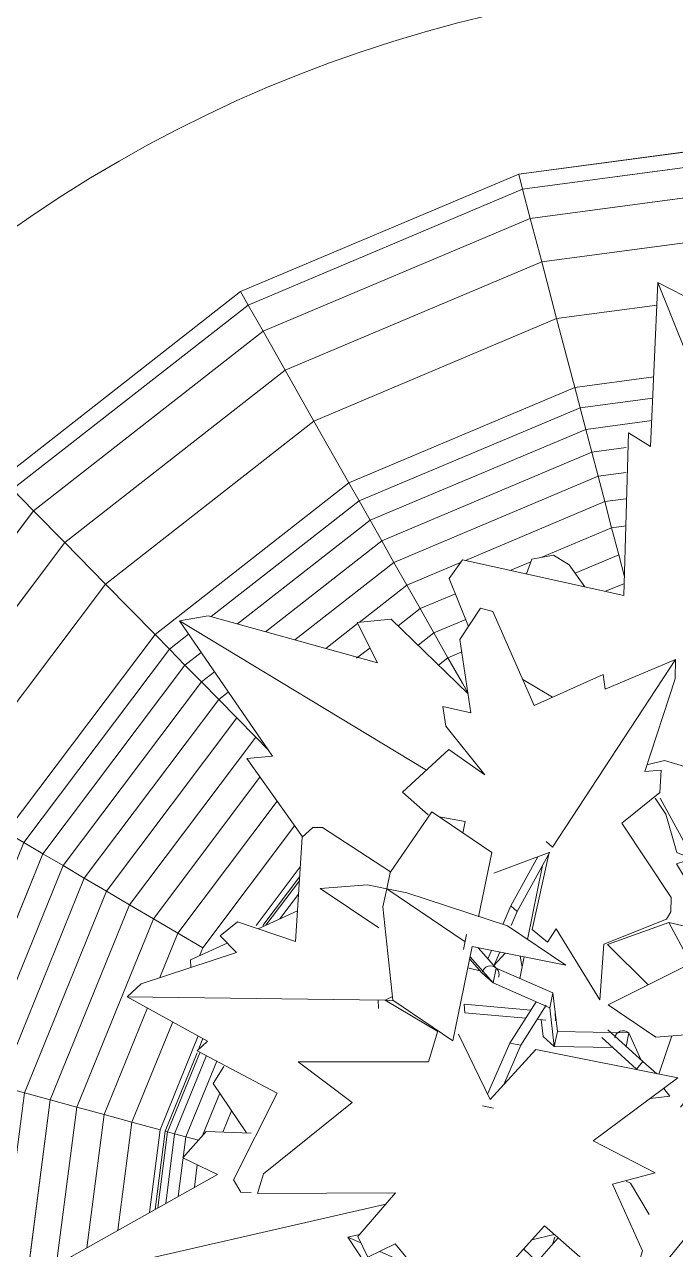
# Model space of a CAD drawing. Header units: metres. Extents: x -217 to -108, y -304 to -188.
# Drawn here: x -163.0546 to -162.9412, y -236.8714 to -236.6581 of the extents above; entities that cross this region are included whole.
import ezdxf

# ---------------------------------------------------------------- set-up
doc = ezdxf.new("R2010")
doc.units = ezdxf.units.M
for name, color, linetype, lineweight in [('A-WALL', 113, 'Continuous', 9), ('G-IMPT', 8, 'Continuous', 9), ('I-FURN', 30, 'Continuous', 9), ('L-PLNT', 71, 'Continuous', 9)]:
    doc.layers.add(name, color=color, linetype=linetype, lineweight=lineweight)

# ---------------------------------------------------------------- blocks, each defined once
blk = doc.blocks.new('Plant_8135 - FF_Model_ID4695_1_aconitum_dwg_Group_18-447932-Nivel 3')
at = {"layer": 'G-IMPT'}
for p, q in [((17.416, 28.7), (20.141, 29.066)), ((17.451, 28.565), (20.141, 28.925)), ((14.876, 27.629), (17.416, 28.7)), ((17.416, 28.7), (14.876, 27.629)), ((17.416, 28.7), (17.451, 28.565)), ((17.522, 28.296), (20.141, 28.648)), ((14.945, 27.507), (17.451, 28.565)), ((17.451, 28.565), (17.522, 28.296)), ((15.081, 27.267), (17.522, 28.296)), ((15.081, 27.267), (17.522, 28.296)), ((17.522, 28.296), (17.626, 27.9)), ((17.626, 27.9), (20.141, 28.237)), ((15.283, 26.911), (17.626, 27.9)), ((17.626, 27.9), (17.762, 27.383)), ((12.696, 25.924), (14.876, 27.629)), ((14.876, 27.629), (14.945, 27.507)), ((12.793, 25.825), (14.945, 27.507)), ((14.945, 27.507), (15.081, 27.267)), ((17.762, 27.383), (18.679, 27.506)), ((18.679, 27.506), (17.762, 27.383)), ((15.546, 26.447), (17.762, 27.383)), ((17.762, 27.383), (17.928, 26.753)), ((17.762, 27.383), (17.928, 26.753)), ((12.986, 25.629), (15.081, 27.267)), ((15.081, 27.267), (15.283, 26.911)), ((13.271, 25.338), (15.283, 26.911)), ((15.283, 26.911), (15.546, 26.447)), ((17.928, 26.753), (18.649, 26.85)), ((17.928, 26.753), (18.649, 26.85)), ((15.866, 25.883), (17.928, 26.753)), ((17.928, 26.753), (17.976, 26.569)), ((17.976, 26.569), (18.64, 26.658)), ((15.959, 25.718), (17.976, 26.569)), ((17.976, 26.569), (18.028, 26.372)), ((13.642, 24.96), (15.546, 26.447)), ((15.546, 26.447), (13.642, 24.96)), ((15.546, 26.447), (15.866, 25.883)), ((15.866, 25.883), (15.546, 26.447)), ((18.028, 26.372), (18.631, 26.453)), ((16.059, 25.542), (18.028, 26.372)), ((18.028, 26.372), (18.083, 26.163)), ((18.083, 26.163), (18.398, 26.205)), ((16.165, 25.354), (18.083, 26.163)), ((18.083, 26.163), (18.141, 25.943)), ((18.141, 25.943), (18.398, 25.977)), ((18.398, 25.977), (18.141, 25.943)), ((14.095, 24.499), (15.866, 25.883)), ((15.866, 25.883), (15.959, 25.718)), ((16.277, 25.157), (18.141, 25.943)), ((16.277, 25.157), (18.141, 25.943)), ((18.141, 25.943), (18.201, 25.713)), ((12.793, 25.825), (12.986, 25.629)), ((18.201, 25.713), (18.398, 25.739)), ((18.201, 25.713), (18.398, 25.739)), ((11.378, 23.494), (12.986, 25.629)), ((12.986, 25.629), (13.271, 25.338)), ((14.607, 24.662), (15.959, 25.718)), ((15.959, 25.718), (14.607, 24.662)), ((15.959, 25.718), (16.059, 25.542)), ((16.93, 25.176), (18.201, 25.713)), ((18.201, 25.713), (18.264, 25.473)), ((18.264, 25.473), (18.201, 25.713)), ((14.848, 24.595), (16.059, 25.542)), ((14.848, 24.595), (16.059, 25.542)), ((16.059, 25.542), (16.165, 25.354)), ((17.626, 25.204), (18.264, 25.473)), ((17.626, 25.204), (18.264, 25.473)), ((18.264, 25.473), (18.396, 25.491)), ((18.264, 25.473), (18.329, 25.226)), ((11.727, 23.289), (13.271, 25.338)), ((13.271, 25.338), (13.642, 24.96)), ((15.104, 24.524), (16.165, 25.354)), ((15.104, 24.524), (16.165, 25.354)), ((16.165, 25.354), (16.277, 25.157)), ((17.344, 25.085), (17.527, 25.162)), ((17.344, 25.085), (17.527, 25.162)), ((17.932, 25.058), (18.329, 25.226)), ((18.329, 25.226), (17.932, 25.058)), ((18.329, 25.226), (18.382, 25.024)), ((18.382, 25.024), (18.329, 25.226)), ((15.373, 24.45), (16.277, 25.157)), ((15.373, 24.45), (16.277, 25.157)), ((16.277, 25.157), (16.394, 24.95)), ((16.394, 24.95), (16.277, 25.157)), ((16.394, 24.95), (16.885, 25.157)), ((12.182, 23.021), (13.642, 24.96)), ((12.182, 23.021), (13.642, 24.96)), ((13.642, 24.96), (14.095, 24.499)), ((13.642, 24.96), (14.095, 24.499)), ((15.96, 24.61), (16.394, 24.95)), ((15.96, 24.61), (16.394, 24.95)), ((16.394, 24.95), (16.516, 24.735)), ((18.21, 24.894), (18.381, 24.966)), ((18.21, 24.894), (18.381, 24.966)), ((16.516, 24.735), (16.838, 24.871)), ((16.315, 24.578), (16.516, 24.735)), ((16.516, 24.735), (16.642, 24.514)), ((16.642, 24.514), (16.932, 24.636)), ((16.932, 24.636), (16.642, 24.514)), ((12.736, 22.695), (14.095, 24.499)), ((14.095, 24.499), (14.227, 24.364)), ((14.227, 24.364), (14.402, 24.501)), ((15.655, 24.372), (15.945, 24.598)), ((15.655, 24.372), (15.945, 24.598)), ((16.497, 24.401), (16.642, 24.514)), ((16.642, 24.514), (16.77, 24.286)), ((16.642, 24.514), (16.77, 24.286)), ((12.898, 22.6), (14.227, 24.364)), ((14.227, 24.364), (14.368, 24.22)), ((14.368, 24.22), (14.516, 24.335)), ((15.935, 24.282), (16.058, 24.377)), ((16.058, 24.377), (15.935, 24.282)), ((16.685, 24.22), (16.77, 24.286)), ((16.77, 24.286), (16.685, 24.22)), ((16.77, 24.286), (16.896, 24.34)), ((16.77, 24.286), (16.896, 24.34)), ((16.77, 24.286), (16.902, 24.054)), ((16.902, 24.054), (16.77, 24.286)), ((13.071, 22.498), (14.368, 24.22)), ((14.368, 24.22), (14.519, 24.067)), ((14.519, 24.067), (14.637, 24.159)), ((14.519, 24.067), (14.637, 24.159)), ((13.255, 22.389), (14.519, 24.067)), ((13.255, 22.389), (14.519, 24.067)), ((14.519, 24.067), (14.677, 23.906)), ((14.677, 23.906), (14.519, 24.067)), ((16.902, 24.054), (16.952, 23.966)), ((16.902, 24.054), (16.952, 23.966)), ((14.677, 23.906), (14.764, 23.974)), ((13.449, 22.275), (14.677, 23.906)), ((13.449, 22.275), (14.677, 23.906)), ((14.677, 23.906), (14.843, 23.737)), ((13.652, 22.156), (14.843, 23.737)), ((14.843, 23.737), (15.015, 23.562)), ((13.863, 22.032), (15.015, 23.562)), ((15.125, 23.45), (15.015, 23.562)), ((15.015, 23.562), (15.125, 23.45)), ((15.053, 23.197), (14.08, 21.904)), ((14.303, 21.773), (15.21, 22.977)), ((15.21, 22.977), (14.303, 21.773)), ((14.531, 21.639), (15.37, 22.752)), ((15.37, 22.752), (14.531, 21.639)), ((12.898, 22.6), (13.071, 22.498)), ((12.256, 20.492), (13.071, 22.498)), ((13.071, 22.498), (13.255, 22.389)), ((12.461, 20.436), (13.255, 22.389)), ((13.255, 22.389), (12.461, 20.436)), ((13.255, 22.389), (13.449, 22.275)), ((13.449, 22.275), (13.255, 22.389)), ((15.018, 21.842), (15.421, 22.378)), ((15.018, 21.842), (15.421, 22.378)), ((12.677, 20.377), (13.449, 22.275)), ((13.449, 22.275), (13.652, 22.156)), ((13.652, 22.156), (13.449, 22.275)), ((15.078, 21.842), (15.416, 22.291)), ((15.078, 21.842), (15.416, 22.291)), ((12.903, 20.315), (13.652, 22.156)), ((12.903, 20.315), (13.652, 22.156)), ((13.652, 22.156), (13.863, 22.032)), ((15.413, 22.249), (15.108, 21.845)), ((15.108, 21.845), (15.413, 22.249)), ((13.138, 20.251), (13.863, 22.032)), ((14.08, 21.904), (13.863, 22.032)), ((15.235, 21.903), (15.405, 22.129)), ((15.405, 22.129), (15.235, 21.903)), ((13.381, 20.185), (14.08, 21.904)), ((13.381, 20.185), (14.08, 21.904)), ((14.303, 21.773), (14.08, 21.904)), ((14.138, 21.367), (14.303, 21.773)), ((14.138, 21.367), (14.303, 21.773)), ((14.303, 21.773), (14.531, 21.639)), ((14.531, 21.639), (14.303, 21.773)), ((14.502, 21.566), (14.531, 21.639)), ((14.502, 21.566), (14.531, 21.639)), ((13.63, 20.117), (14.026, 21.09)), ((13.63, 20.117), (14.026, 21.09)), ((13.884, 20.048), (14.256, 20.963)), ((13.884, 20.048), (14.256, 20.963)), ((14.142, 19.977), (14.49, 20.834)), ((14.49, 20.834), (14.142, 19.977)), ((14.492, 20.711), (14.532, 20.81)), ((14.492, 20.711), (14.532, 20.81)), ((14.188, 19.964), (14.479, 20.681)), ((14.21, 19.958), (14.504, 20.681)), ((14.274, 19.941), (14.565, 20.655)), ((14.377, 19.913), (14.658, 20.605)), ((12.677, 20.377), (12.903, 20.315)), ((12.648, 18.34), (12.903, 20.315)), ((12.891, 18.34), (13.138, 20.251)), ((12.903, 20.315), (13.138, 20.251)), ((13.138, 20.251), (12.903, 20.315)), ((13.138, 20.251), (13.381, 20.185)), ((14.529, 19.924), (14.686, 20.311)), ((14.686, 20.311), (14.529, 19.924)), ((13.142, 18.34), (13.381, 20.185)), ((13.142, 18.34), (13.381, 20.185)), ((13.381, 20.185), (13.63, 20.117)), ((14.714, 19.957), (14.793, 20.151)), ((14.714, 19.957), (14.793, 20.151)), ((13.473, 18.901), (13.63, 20.117)), ((13.63, 20.117), (13.884, 20.048)), ((13.884, 20.048), (13.63, 20.117)), ((13.756, 19.06), (13.884, 20.048)), ((13.756, 19.06), (13.884, 20.048)), ((13.884, 20.048), (14.142, 19.977)), ((14.044, 19.222), (14.142, 19.977)), ((14.096, 19.251), (14.188, 19.964)), ((14.21, 19.958), (14.121, 19.265)), ((14.21, 19.958), (14.121, 19.265)), ((14.21, 19.958), (14.188, 19.964)), ((14.188, 19.964), (14.21, 19.958)), ((14.274, 19.941), (14.192, 19.305)), ((14.192, 19.305), (14.274, 19.941)), ((14.21, 19.958), (14.274, 19.941)), ((14.274, 19.941), (14.377, 19.913)), ((14.377, 19.913), (14.306, 19.369)), ((14.377, 19.913), (14.306, 19.369)), ((14.377, 19.913), (14.491, 19.882)), ((14.455, 19.453), (14.481, 19.659)), ((14.481, 19.659), (14.455, 19.453))]:
    blk.add_line(p, q, dxfattribs=at)
at = {"layer": 'G-IMPT', "flags": 128}
for points in [[(14.945, 27.507), (17.451, 28.565), (17.416, 28.7), (20.141, 29.066)], [(17.522, 28.296), (17.451, 28.565), (20.141, 28.925), (20.141, 29.066), (22.866, 28.7)], [(25.336, 27.507), (25.405, 27.629), (22.866, 28.7), (22.83, 28.565), (20.141, 28.925), (20.141, 28.648), (17.522, 28.296), (17.626, 27.9), (15.283, 26.911), (15.546, 26.447)], [(15.546, 26.447), (17.762, 27.383), (17.626, 27.9), (20.141, 28.237), (20.141, 28.648)], [(12.793, 25.825), (12.696, 25.924), (14.876, 27.629), (14.945, 27.507)], [(12.986, 25.629), (12.793, 25.825), (14.945, 27.507), (15.081, 27.267)], [(13.642, 24.96), (13.271, 25.338), (15.283, 26.911), (15.081, 27.267), (12.986, 25.629), (13.271, 25.338), (11.727, 23.289), (12.182, 23.021)], [(17.928, 26.753), (15.866, 25.883), (15.959, 25.718)], [(16.059, 25.542), (15.959, 25.718), (17.976, 26.569), (17.928, 26.753)], [(18.028, 26.372), (17.976, 26.569), (18.64, 26.658)], [(18.083, 26.163), (18.028, 26.372), (18.631, 26.453)], [(16.165, 25.354), (16.059, 25.542), (18.028, 26.372)], [(18.141, 25.943), (18.083, 26.163), (18.398, 26.205)], [(16.277, 25.157), (16.165, 25.354), (18.083, 26.163)], [(14.227, 24.364), (14.095, 24.499), (15.866, 25.883)], [(18.141, 25.943), (18.201, 25.713), (16.93, 25.176)], [(11.264, 20.763), (10.756, 20.901), (11.727, 23.289), (11.378, 23.494), (12.986, 25.629)], [(18.396, 25.491), (18.264, 25.473), (18.329, 25.226)], [(16.885, 25.157), (16.394, 24.95), (16.516, 24.735), (16.315, 24.578)], [(16.497, 24.401), (16.642, 24.514), (16.516, 24.735), (16.838, 24.871)], [(14.095, 24.499), (12.736, 22.695), (12.898, 22.6), (12.062, 20.545), (12.256, 20.492)], [(14.402, 24.501), (14.227, 24.364), (14.368, 24.22)], [(12.461, 20.436), (12.256, 20.492), (13.071, 22.498), (12.898, 22.6), (14.227, 24.364)], [(14.519, 24.067), (14.368, 24.22), (14.516, 24.335)], [(14.368, 24.22), (13.071, 22.498), (13.255, 22.389)], [(14.843, 23.737), (14.677, 23.906), (14.764, 23.974)], [(13.863, 22.032), (13.652, 22.156), (14.843, 23.737)], [(14.08, 21.904), (13.863, 22.032), (15.015, 23.562), (14.843, 23.737)], [(14.303, 21.773), (14.08, 21.904), (15.053, 23.197)], [(12.903, 20.315), (12.677, 20.377), (13.449, 22.275)], [(13.381, 20.185), (13.138, 20.251), (13.863, 22.032)], [(14.096, 19.251), (14.188, 19.964), (14.479, 20.681)], [(14.274, 19.941), (14.21, 19.958), (14.504, 20.681)], [(14.565, 20.655), (14.274, 19.941), (14.377, 19.913)], [(14.658, 20.605), (14.377, 19.913), (14.491, 19.882)], [(13.449, 14.404), (12.677, 16.302), (12.903, 16.364), (12.648, 18.34), (12.891, 18.34), (13.138, 20.251)], [(13.473, 18.901), (13.63, 20.117), (13.381, 20.185)], [(14.044, 19.222), (14.142, 19.977), (13.884, 20.048)]]:
    blk.add_lwpolyline(points, dxfattribs=at)
blk = doc.blocks.new('Plant_8135 - FF_Model_ID4695_1_aconitum_dwg_Group_19-447933-Nivel 3')
blk.add_blockref('Plant_8135 - FF_Model_ID4695_1_aconitum_dwg_Group_18-447932-Nivel 3', (0, 0))
blk = doc.blocks.new('Plant_8135 - FF_Model_ID4695_1_aconitum_dwg_leaf1-447937-Nivel 3')
at = {"layer": 'G-IMPT'}
for p, q in [((2.189, 4.314), (2.323, 4.193)), ((2.49, 3.646), (2.323, 4.193)), ((1.677, 3.411), (1.988, 4.017)), ((2.49, 3.646), (2.49, 3.339)), ((1.134, 2.658), (1.541, 3.517)), ((1.677, 3.411), (1.541, 3.517)), ((2.67, 3.197), (2.92, 3.411)), ((3.094, 3.199), (2.92, 3.411)), ((1.134, 2.658), (0, 3.294)), ((0, 2.721), (0, 3.294)), ((2.67, 3.197), (2.49, 3.339)), ((2.838, 2.621), (3.094, 3.199)), ((2.838, 2.621), (4.311, 2.94)), ((4.311, 2.703), (4.311, 2.94)), ((0.544, 2.034), (0, 2.721)), ((3.598, 1.702), (4.311, 2.703)), ((0.125, 1.811), (0.544, 2.034)), ((0.891, 1.591), (0.125, 1.811)), ((0.196, 0.69), (0.891, 1.591)), ((4.311, 1.362), (3.598, 1.702)), ((2.132, 1.355), (1.808, 0.69)), ((2.688, 0.69), (2.132, 1.355)), ((2.918, 1.069), (4.311, 1.362)), ((2.918, 1.069), (2.918, 0.69)), ((0.196, 0.69), (1.808, 0.69)), ((2.688, 0.69), (2.918, 0.69))]:
    blk.add_line(p, q, dxfattribs=at)
blk = doc.blocks.new('Plant_8135 - FF_Model_ID4695_1_aconitum_dwg_Group_5-447938-Nivel 3')
at = {"layer": 'G-IMPT'}
for p, q in [((2.191, 1.444), (2.066, 1.444)), ((2.066, 0.64), (2.066, 1.22)), ((2.191, 0.64), (2.191, 1.284)), ((2.191, 1.284), (2.191, 0.64)), ((2.066, 0.094), (2.066, 0.64)), ((2.191, 0.64), (2.066, 0.64)), ((2.066, 0.094), (2.066, 0.64)), ((2.191, 0.64), (2.191, 0.155)), ((2.191, 0.64), (2.191, 0.155))]:
    blk.add_line(p, q, dxfattribs=at)
at = {"layer": 'G-IMPT', "flags": 128}
blk.add_lwpolyline([(2.066, 1.22), (2.066, 0.64), (2.191, 0.64)], dxfattribs=at)
blk.add_blockref('Plant_8135 - FF_Model_ID4695_1_aconitum_dwg_leaf1-447937-Nivel 3', (0, 0))
blk = doc.blocks.new('Plant_8135 - FF_Model_ID4695_1_aconitum_dwg_leaf2-447940-Nivel 3')
at = {"layer": 'G-IMPT'}
for p, q in [((-0.03009, 0.0692), (-0.04077, 0.06534)), ((-0.03009, 0.0692), (-0.02148, 0.06717)), ((-0.03009, 0.0692), (-0.02626, 0.06206)), ((-0.03368, 0.05834), (-0.04077, 0.06534)), ((0.01426, 0.04471), (0.02508, 0.03624)), ((-0.00932, 0.01102), (-0.0108, 0.011)), ((-0.00455, 0.00891), (-0.00483, 0.007)), ((0.01784, 0.01044), (0.0169, 0.00466)), ((0.0169, 0.00466), (0.01267, 0.00772))]:
    blk.add_line(p, q, dxfattribs=at)
blk = doc.blocks.new('Plant_8135 - FF_Model_ID4695_1_aconitum_dwg_Group_9-447941-Nivel 3')
at = {"layer": 'G-IMPT'}
for p, q in [((0.03319, 0.05437), (0.03229, 0.05604)), ((0.03187, 0.05366), (0.03319, 0.05437)), ((0.01964, 0.04925), (0.02635, 0.05285)), ((0.02635, 0.05285), (0.01964, 0.04925)), ((0.02053, 0.04758), (0.02784, 0.0515)), ((0.02053, 0.04758), (0.02784, 0.0515)), ((0.02053, 0.04758), (0.01964, 0.04925)), ((0.02053, 0.04758), (0.01964, 0.04925)), ((0.01623, 0.04527), (0.01464, 0.04442)), ((0.01464, 0.04442), (0.01623, 0.04527)), ((0.0064, 0.04216), (0.00731, 0.04049))]:
    blk.add_line(p, q, dxfattribs=at)
at = {"layer": 'G-IMPT', "flags": 128}
blk.add_lwpolyline([(0.03187, 0.05366), (0.03319, 0.05437), (0.03229, 0.05604)], dxfattribs=at)
blk.add_blockref('Plant_8135 - FF_Model_ID4695_1_aconitum_dwg_leaf2-447940-Nivel 3', (0, 0))
blk = doc.blocks.new('Plant_8135 - FF_Model_ID4695_1_aconitum_dwg_leaf3-V148-Nivel 3')
at = {"layer": 'G-IMPT'}
for p, q in [((-0.03676, 0.02379), (-0.0375, 0.02412)), ((-0.03676, 0.02379), (-0.03351, 0.01832)), ((-0.08599, 0.01441), (-0.08396, 0.01484)), ((-0.08599, 0.01441), (-0.07743, 0.00137)), ((-0.08371, 0.01339), (-0.08599, 0.01441)), ((-0.05298, 0.01012), (-0.04937, 0.01429)), ((-0.07584, 0.00985), (-0.08043, 0.01191)), ((-0.05298, 0.01012), (-0.05538, 0.01233)), ((-0.0247, 0.01222), (-0.0208, 0.01278)), ((-0.02886, 0.00235), (-0.02135, 0.01037)), ((-0.04565, -0.0037), (-0.06533, 0.00513)), ((-0.07743, 0.00137), (-0.08008, 0.00048)), ((-0.07135, -0.0122), (-0.08008, 0.00048)), ((-0.02759, -0.00062), (-0.02971, 0.00033)), ((-0.02759, -0.00062), (-0.02932, -0.00447)), ((-0.04451, -0.00421), (-0.0375, -0.00433)), ((-0.04451, -0.00421), (-0.03829, -0.01453)), ((-0.03172, -0.00443), (-0.02932, -0.00447)), ((-0.07135, -0.0122), (-0.08718, -0.02365)), ((-0.04234, -0.02208), (-0.03829, -0.01453)), ((-0.04234, -0.02208), (-0.04645, -0.02201)), ((-0.08718, -0.02365), (-0.08726, -0.02623)), ((-0.06729, -0.02458), (-0.0797, -0.02898)), ((-0.06729, -0.02458), (-0.06728, -0.02614)), ((-0.08065, -0.0292), (-0.08726, -0.02623))]:
    blk.add_line(p, q, dxfattribs=at)
blk = doc.blocks.new('Plant_8135 - FF_Model_ID4695_1_aconitum_dwg_Group_6-V149-Nivel 3')
at = {"layer": 'G-IMPT'}
for p, q in [((-0.04565, -0.0037), (-0.04643, -0.00518)), ((-0.03224, -0.00912), (-0.04451, -0.00416)), ((-0.03303, -0.01059), (-0.04312, -0.00651)), ((-0.04312, -0.00651), (-0.03303, -0.01059)), ((-0.03224, -0.00912), (-0.03303, -0.01059)), ((-0.03014, -0.01161), (-0.03303, -0.01059)), ((-0.03224, -0.00912), (-0.02866, -0.01038)), ((-0.03224, -0.00912), (-0.02866, -0.01038))]:
    blk.add_line(p, q, dxfattribs=at)
at = {"layer": 'G-IMPT', "flags": 128}
blk.add_lwpolyline([(-0.03014, -0.01161), (-0.03303, -0.01059), (-0.03224, -0.00912), (-0.04451, -0.00416)], dxfattribs=at)
blk.add_blockref('Plant_8135 - FF_Model_ID4695_1_aconitum_dwg_leaf3-V148-Nivel 3', (0, 0))
blk = doc.blocks.new('Plant_8135 - FF_Model_ID4695_1_aconitum_dwg_leaf1-V154-Nivel 3')
at = {"layer": 'G-IMPT'}
for p, q in [((-0.03057, 0.08803), (-0.03242, 0.09083)), ((-0.03057, 0.08803), (-0.02868, 0.08135)), ((-0.02607, 0.08029), (-0.02868, 0.08135)), ((-0.05467, 0.06623), (-0.05208, 0.0791)), ((-0.05603, 0.05944), (-0.05528, 0.06318)), ((-0.06293, 0.06075), (-0.06508, 0.06129)), ((0.02031, 0.04951), (0.01659, 0.05019)), ((0.01558, 0.04368), (0.026, 0.04846)), ((0.026, 0.04846), (0.02315, 0.04898)), ((-0.05395, 0.01392), (-0.05002, 0.01486))]:
    blk.add_line(p, q, dxfattribs=at)
blk = doc.blocks.new('Plant_8135 - FF_Model_ID4695_1_aconitum_dwg_Group_8-V155-Nivel 3')
blk.add_blockref('Plant_8135 - FF_Model_ID4695_1_aconitum_dwg_leaf1-V154-Nivel 3', (0, 0))
blk = doc.blocks.new('Plant_8135 - FF_Model_ID4695_1_aconitum_dwg_Group_7-447945-Nivel 3')
at = {"layer": 'G-IMPT'}
for p, q in [((-0.0653, 0.06708), (-0.06583, 0.06451)), ((-0.06583, 0.06451), (-0.0653, 0.06708)), ((-0.06014, 0.06125), (-0.06326, 0.06477)), ((-0.06476, 0.06282), (-0.06262, 0.06041)), ((-0.06262, 0.06041), (-0.06476, 0.06282)), ((-0.06468, 0.0632), (-0.06068, 0.05868)), ((-0.06262, 0.06041), (-0.06068, 0.05868)), ((-0.06014, 0.06125), (-0.06068, 0.05868)), ((-0.05028, 0.05691), (-0.06014, 0.06125)), ((-0.05082, 0.05434), (-0.06068, 0.05868)), ((-0.05082, 0.05434), (-0.05028, 0.05691)), ((-0.04948, 0.05018), (-0.05028, 0.05691)), ((-0.05002, 0.04761), (-0.05082, 0.05434)), ((-0.05196, 0.04934), (-0.05231, 0.05227)), ((-0.05196, 0.04934), (-0.05231, 0.05227)), ((-0.05002, 0.04761), (-0.05196, 0.04934)), ((-0.05002, 0.04761), (-0.04948, 0.05018)), ((-0.03701, 0.04996), (-0.04948, 0.05018)), ((-0.0375, 0.04762), (-0.03701, 0.04996)), ((-0.03488, 0.04524), (-0.03701, 0.04996)), ((-0.03985, 0.04743), (-0.05002, 0.04761))]:
    blk.add_line(p, q, dxfattribs=at)
at = {"layer": 'G-IMPT', "flags": 128}
for points in [[(-0.03488, 0.04524), (-0.03701, 0.04996), (-0.04948, 0.05018), (-0.05028, 0.05691), (-0.06014, 0.06125), (-0.06326, 0.06477)], [(-0.05082, 0.05434), (-0.06068, 0.05868), (-0.06468, 0.0632)], [(-0.03985, 0.04743), (-0.05002, 0.04761), (-0.05082, 0.05434)]]:
    blk.add_lwpolyline(points, dxfattribs=at)
at = {"layer": 'G-IMPT'}
for centre, start_param in [((-0.06115, 0.06011), 4.98845), ((-0.03802, 0.04882), 6.210694)]:
    blk.add_ellipse(centre, major_axis=(0.00085, 0.00126), ratio=0.989776, start_param=start_param, end_param=8.248426, dxfattribs=at)
blk = doc.blocks.new('Plant_8135 - FF_Model_ID4695_1_aconitum_dwg_leaf3-V166-Nivel 3')
at = {"layer": 'G-IMPT'}
for p, q in [((-0.06646, 0.11845), (-0.06287, 0.12393)), ((-0.06072, 0.12336), (-0.06287, 0.12393)), ((-0.05352, 0.10697), (-0.06072, 0.12336)), ((-0.06455, 0.1057), (-0.06646, 0.11845)), ((-0.05033, 0.08229), (-0.02891, 0.11499)), ((-0.02891, 0.11499), (-0.04118, 0.10982)), ((-0.02891, 0.11499), (-0.02897, 0.11162)), ((-0.05352, 0.10697), (-0.04153, 0.11236)), ((-0.04118, 0.10982), (-0.04153, 0.11236)), ((-0.03424, 0.09546), (-0.02897, 0.11162)), ((-0.06892, 0.10338), (-0.06943, 0.10678)), ((-0.06455, 0.1057), (-0.06943, 0.10678)), ((-0.06214, 0.09492), (-0.06892, 0.10338)), ((-0.07645, 0.09187), (-0.06837, 0.09934)), ((-0.06837, 0.09934), (-0.06214, 0.09492)), ((-0.03424, 0.09546), (-0.03138, 0.09572)), ((-0.03163, 0.09183), (-0.03138, 0.09572)), ((-0.07645, 0.09187), (-0.07201, 0.08793)), ((-0.03823, 0.08646), (-0.03163, 0.09183)), ((-0.06555, 0.08676), (-0.07008, 0.08758)), ((-0.06593, 0.08476), (-0.06555, 0.08676)), ((-0.03823, 0.08646), (-0.02964, 0.07356)), ((-0.05093, 0.08137), (-0.06056, 0.07777)), ((-0.05093, 0.08137), (-0.05388, 0.06795)), ((-0.02964, 0.07356), (-0.02969, 0.07104)), ((-0.0305, 0.06979), (-0.02969, 0.07104)), ((-0.0305, 0.06979), (-0.04137, 0.0654)), ((-0.0512, 0.06577), (-0.05388, 0.06795)), ((-0.0512, 0.06577), (-0.04968, 0.06809)), ((-0.04968, 0.06809), (-0.04211, 0.05571)), ((-0.04137, 0.0654), (-0.04211, 0.05571))]:
    blk.add_line(p, q, dxfattribs=at)
blk = doc.blocks.new('Plant_8135 - FF_Model_ID4695_1_aconitum_dwg_Group_6-V167-Nivel 3')
at = {"layer": 'G-IMPT'}
for p, q in [((-0.05033, 0.08229), (-0.05145, 0.08327)), ((-0.05646, 0.07112), (-0.05081, 0.08142)), ((-0.05757, 0.07211), (-0.0529, 0.08063)), ((-0.0529, 0.08063), (-0.05757, 0.07211)), ((-0.05898, 0.06886), (-0.05757, 0.07211)), ((-0.05646, 0.07112), (-0.05757, 0.07211)), ((-0.05646, 0.07112), (-0.05752, 0.06865)), ((-0.05646, 0.07112), (-0.05752, 0.06865)), ((-0.06157, 0.06286), (-0.06094, 0.06431)), ((-0.06157, 0.06286), (-0.06094, 0.06431)), ((-0.05952, 0.06402), (-0.06059, 0.06154)), ((-0.05952, 0.06402), (-0.06059, 0.06154)), ((-0.06262, 0.06041), (-0.06151, 0.05942)), ((-0.06151, 0.05942), (-0.06262, 0.06041))]:
    blk.add_line(p, q, dxfattribs=at)
at = {"layer": 'G-IMPT', "flags": 128}
blk.add_lwpolyline([(-0.05898, 0.06886), (-0.05757, 0.07211), (-0.05646, 0.07112), (-0.05081, 0.08142)], dxfattribs=at)
blk.add_blockref('Plant_8135 - FF_Model_ID4695_1_aconitum_dwg_leaf3-V166-Nivel 3', (0, 0))
blk = doc.blocks.new('Plant_8135 - FF_Model_ID4695_1_aconitum_dwg_leaf1-V168-Nivel 3')
at = {"layer": 'G-IMPT'}
for p, q in [((-0.07196, 0.04495), (-0.07029, 0.05034)), ((-0.06673, 0.04975), (-0.0612, 0.03837)), ((-0.0612, 0.03837), (-0.05322, 0.04706)), ((-0.0285, 0.04212), (-0.05322, 0.04706)), ((-0.07196, 0.04495), (-0.09464, 0.04495)), ((-0.09464, 0.04495), (-0.08524, 0.03782)), ((-0.0285, 0.04212), (-0.04323, 0.03115)), ((-0.08524, 0.03782), (-0.10067, 0.02544)), ((-0.04323, 0.03115), (-0.03246, 0.0256)), ((-0.10067, 0.02544), (-0.10174, 0.022)), ((-0.03246, 0.0256), (-0.0399, 0.02364)), ((-0.0399, 0.02364), (-0.03464, 0.01198)), ((-0.07771, 0.02212), (-0.10174, 0.022)), ((-0.07771, 0.02212), (-0.08424, 0.01451)), ((-0.05175, 0.01638), (-0.06186, 0.00513)), ((-0.05175, 0.01638), (-0.03722, 0.00364)), ((-0.08424, 0.01451), (-0.08253, 0.01089)), ((-0.07774, 0.01323), (-0.08253, 0.01089)), ((-0.07774, 0.01323), (-0.0756, 0.01062)), ((-0.03464, 0.01198), (-0.03722, 0.00364)), ((-0.07699, 0.00615), (-0.0756, 0.01062)), ((-0.06347, 0.00708), (-0.075, -0.00502)), ((-0.06347, 0.00708), (-0.06186, 0.00513)), ((-0.07699, 0.00615), (-0.0769, -0.0023)), ((-0.075, -0.00502), (-0.0769, -0.0023))]:
    blk.add_line(p, q, dxfattribs=at)
blk = doc.blocks.new('Plant_8135 - FF_Model_ID4695_1_aconitum_dwg_Group_5-V169-Nivel 3')
at = {"layer": 'G-IMPT'}
for p, q in [((-0.05778, 0.0482), (-0.0532, 0.05539)), ((-0.05142, 0.05479), (-0.05586, 0.04782)), ((-0.05142, 0.05479), (-0.05586, 0.04782)), ((-0.05778, 0.0482), (-0.06163, 0.03927)), ((-0.06163, 0.03927), (-0.05778, 0.0482)), ((-0.05586, 0.04782), (-0.05882, 0.04096)), ((-0.05778, 0.0482), (-0.05586, 0.04782)), ((-0.0625, 0.03726), (-0.06059, 0.03688))]:
    blk.add_line(p, q, dxfattribs=at)
at = {"layer": 'G-IMPT', "flags": 128}
blk.add_lwpolyline([(-0.05882, 0.04096), (-0.05586, 0.04782), (-0.05778, 0.0482), (-0.0532, 0.05539)], dxfattribs=at)
blk.add_blockref('Plant_8135 - FF_Model_ID4695_1_aconitum_dwg_leaf1-V168-Nivel 3', (0, 0))
blk = doc.blocks.new('Plant_8135 - FF_Model_ID4695_1_aconitum_dwg_leaf2-V172-Nivel 3')
at = {"layer": 'G-IMPT'}
for p, q in [((0.01278, 0.05231), (0.016, 0.05068)), ((-0.03178, 0.04278), (-0.02955, 0.04944)), ((0.016, 0.05068), (0.02094, 0.04661)), ((0.00607, 0.0424), (0.02094, 0.04661)), ((-0.03989, -0.00128), (-0.00483, 0.04179)), ((-0.02989, 0.03894), (-0.03329, 0.03855)), ((-0.03096, 0.04029), (-0.02989, 0.03894)), ((0.00128, 0.03531), (0.00626, 0.02293)), ((-0.02244, 0.01758), (-0.03345, -0.00851)), ((-0.02244, 0.01758), (-0.01941, 0.00873)), ((-0.05036, 0.01314), (-0.04992, 0.01437)), ((-0.01083, 0.01006), (-0.01078, 0.01167)), ((-0.01078, 0.01167), (-0.0071, 0.01004)), ((-0.01816, 0.00788), (-0.01941, 0.00873)), ((-0.00667, 0.00984), (-0.00483, 0.00903)), ((-0.03989, -0.00128), (-0.04052, 0.00653)), ((-0.03989, -0.00128), (-0.03345, -0.00851))]:
    blk.add_line(p, q, dxfattribs=at)
blk = doc.blocks.new('Plant_8135 - FF_Model_ID4695_1_aconitum_dwg_Group_9-V173-Nivel 3')
at = {"layer": 'G-IMPT'}
for p, q in [((-0.03567, 0.04365), (-0.04176, 0.04916)), ((-0.04176, 0.04916), (-0.03567, 0.04365)), ((-0.03459, 0.04497), (-0.04068, 0.05048)), ((-0.03459, 0.04497), (-0.04068, 0.05048)), ((-0.03459, 0.04497), (-0.03567, 0.04365)), ((-0.03459, 0.04497), (-0.03567, 0.04365)), ((-0.03459, 0.04497), (-0.03214, 0.04285)), ((-0.03214, 0.04285), (-0.03459, 0.04497)), ((-0.02803, 0.03703), (-0.02695, 0.03836))]:
    blk.add_line(p, q, dxfattribs=at)
blk.add_blockref('Plant_8135 - FF_Model_ID4695_1_aconitum_dwg_leaf2-V172-Nivel 3', (0, 0))
blk = doc.blocks.new('Plant_8135 - FF_Model_ID4695_1_aconitum_dwg_leaf3-V174-Nivel 3')
at = {"layer": 'G-IMPT'}
for p, q in [((-0.09393, 0.08406), (-0.09207, 0.08575)), ((-0.09041, 0.08573), (-0.09207, 0.08575)), ((-0.09041, 0.08573), (-0.07855, 0.07803)), ((-0.09513, 0.06589), (-0.09393, 0.08406)), ((-0.10521, 0.06931), (-0.10825, 0.06689)), ((-0.09513, 0.06589), (-0.10521, 0.06931)), ((-0.10537, 0.06399), (-0.10825, 0.06689)), ((-0.10537, 0.06399), (-0.12197, 0.05853)), ((-0.12445, 0.05626), (-0.12197, 0.05853)), ((-0.12445, 0.05626), (-0.11045, 0.04854)), ((-0.07949, 0.05568), (-0.12445, 0.05626)), ((-0.07949, 0.05568), (-0.07823, 0.0563)), ((-0.07949, 0.05568), (-0.07033, 0.05023)), ((-0.11045, 0.04854), (-0.11224, 0.04686)), ((-0.09828, 0.03949), (-0.11224, 0.04686)), ((-0.09828, 0.03949), (-0.10589, 0.02437)), ((-0.10589, 0.02437), (-0.10463, 0.02221)), ((-0.10284, 0.02219), (-0.10463, 0.02221))]:
    blk.add_line(p, q, dxfattribs=at)
blk = doc.blocks.new('Plant_8135 - FF_Model_ID4695_1_aconitum_dwg_Group_6-V175-Nivel 3')
at = {"layer": 'G-IMPT'}
for p, q in [((-0.08072, 0.0557), (-0.08062, 0.0542)), ((-0.078, 0.05556), (-0.07949, 0.05564)), ((-0.078, 0.05556), (-0.07949, 0.05564)), ((-0.0657, 0.05496), (-0.05413, 0.05393)), ((-0.0657, 0.05496), (-0.06562, 0.05346)), ((-0.0657, 0.05496), (-0.05413, 0.05393)), ((-0.06562, 0.05346), (-0.0657, 0.05496)), ((-0.05503, 0.05251), (-0.06562, 0.05346)), ((-0.05503, 0.05251), (-0.06562, 0.05346)), ((-0.0498, 0.05205), (-0.04988, 0.05355)), ((-0.04988, 0.05355), (-0.0498, 0.05205)), ((-0.05148, 0.0522), (-0.05298, 0.05233)), ((-0.05148, 0.0522), (-0.05298, 0.05233))]:
    blk.add_line(p, q, dxfattribs=at)
blk.add_blockref('Plant_8135 - FF_Model_ID4695_1_aconitum_dwg_leaf3-V174-Nivel 3', (0, 0))
blk = doc.blocks.new('Plant_8135 - FF_Model_ID4695_1_aconitum_dwg_leaf3-V197-Nivel 3')
at = {"layer": 'G-IMPT'}
for p, q in [((-0.05486, 0.12991), (-0.05392, 0.13248)), ((-0.05392, 0.13248), (-0.05018, 0.13314)), ((-0.04745, 0.13149), (-0.05018, 0.13314)), ((-0.04745, 0.13149), (-0.04468, 0.12766)), ((-0.11531, 0.1217), (-0.11032, 0.12258)), ((-0.11531, 0.1217), (-0.09913, 0.09816)), ((-0.07227, 0.09574), (-0.11531, 0.1217)), ((-0.08081, 0.11442), (-0.11032, 0.12258)), ((-0.07841, 0.12199), (-0.08438, 0.12142)), ((-0.06505, 0.10903), (-0.07841, 0.12199)), ((-0.08081, 0.11442), (-0.08438, 0.12142)), ((-0.09913, 0.09816), (-0.10361, 0.09775)), ((-0.09388, 0.08408), (-0.10361, 0.09775)), ((-0.09478, 0.07122), (-0.1016, 0.06808)), ((-0.10698, 0.06561), (-0.11338, 0.06268)), ((-0.11338, 0.06268), (-0.11334, 0.06137))]:
    blk.add_line(p, q, dxfattribs=at)
blk = doc.blocks.new('Plant_8135 - FF_Model_ID4695_1_aconitum_dwg_Group_2-V198-Nivel 3')
blk.add_blockref('Plant_8135 - FF_Model_ID4695_1_aconitum_dwg_leaf3-V197-Nivel 3', (0, 0))
blk = doc.blocks.new('Plant_8135 - FF_Model_ID4695_1_aconitum_dwg_leaf3-V199-Nivel 3')
at = {"layer": 'G-IMPT'}
for p, q in [((-0.03196, 0.18062), (-0.03325, 0.15208)), ((-0.03196, 0.18062), (-0.02744, 0.1783)), ((-0.0009, 0.10296), (-0.03196, 0.18062)), ((-0.00883, 0.15399), (-0.02744, 0.1783)), ((-0.00883, 0.15399), (-0.00746, 0.16174)), ((-0.00235, 0.15858), (-0.00746, 0.16174)), ((0.00088, 0.13764), (-0.00235, 0.15858)), ((-0.03788, 0.12616), (-0.03707, 0.15445)), ((-0.03325, 0.15208), (-0.03707, 0.15445)), ((0.00088, 0.13764), (0.02352, 0.15218)), ((0.02352, 0.15218), (0.02689, 0.15045)), ((0.02808, 0.14748), (0.02689, 0.15045)), ((0.02808, 0.14748), (0.02739, 0.11583)), ((-0.06602, 0.13237), (-0.06832, 0.12911)), ((-0.03788, 0.12616), (-0.06602, 0.13237)), ((-0.06497, 0.12072), (-0.06832, 0.12911)), ((0.02739, 0.11583), (0.0342, 0.11142)), ((-0.05032, 0.10841), (-0.05552, 0.11153))]:
    blk.add_line(p, q, dxfattribs=at)
blk = doc.blocks.new('Plant_8135 - FF_Model_ID4695_1_aconitum_dwg_Group_2-V200-Nivel 3')
at = {"layer": 'G-IMPT'}
for p, q in [((-0.003, 0.10191), (-0.00302, 0.10195)), ((-0.00302, 0.10195), (-0.003, 0.10191))]:
    blk.add_line(p, q, dxfattribs=at)
blk.add_blockref('Plant_8135 - FF_Model_ID4695_1_aconitum_dwg_leaf3-V199-Nivel 3', (0, 0))
blk = doc.blocks.new('Plant_8135 - FF_Model_ID4695_1_aconitum_dwg_leaf3-V201-Nivel 3')
at = {"layer": 'G-IMPT'}
for p, q in [((-0.0605, 0.06174), (-0.05858, 0.06384)), ((-0.05563, 0.06143), (-0.05594, 0.06331)), ((-0.11064, 0.03281), (-0.11471, 0.02822)), ((-0.10284, 0.0325), (-0.11064, 0.03281)), ((-0.1087, 0.02533), (-0.11471, 0.02822)), ((-0.1087, 0.02533), (-0.13412, 0.01105)), ((-0.07939, 0.02016), (-0.13732, 0.00689)), ((-0.13732, 0.00689), (-0.13412, 0.01105)), ((-0.13732, 0.00689), (-0.11195, 0.0006)), ((-0.11195, 0.0006), (-0.11452, -0.00273)), ((-0.08931, -0.0085), (-0.11452, -0.00273)), ((-0.08931, -0.0085), (-0.09817, -0.03496)), ((-0.08226, -0.03366), (-0.08325, -0.03499)), ((-0.09817, -0.03496), (-0.09552, -0.0378)), ((-0.08325, -0.03499), (-0.09552, -0.0378))]:
    blk.add_line(p, q, dxfattribs=at)
blk = doc.blocks.new('Plant_8135 - FF_Model_ID4695_1_aconitum_dwg_Group_2-V202-Nivel 3')
blk.add_blockref('Plant_8135 - FF_Model_ID4695_1_aconitum_dwg_leaf3-V201-Nivel 3', (0, 0))
blk = doc.blocks.new('Plant_8135 - FF_Model_ID4695_1_aconitum_dwg_leaf3-V203-Nivel 3')
at = {"layer": 'G-IMPT'}
for p, q in [((-0.10944, 0.04114), (-0.10757, 0.04412)), ((-0.10364, 0.03253), (-0.10944, 0.04114)), ((-0.12406, 0.0036), (-0.13779, -0.00394)), ((-0.11744, -0.0027), (-0.14031, -0.00793)), ((-0.14031, -0.00793), (-0.13779, -0.00394)), ((-0.14031, -0.00793), (-0.11617, -0.01252)), ((-0.09729, -0.01984), (-0.10651, -0.01824)), ((-0.09436, -0.04283), (-0.0965, -0.04804)), ((-0.07645, -0.04455), (-0.0797, -0.04832)), ((-0.0797, -0.04832), (-0.09386, -0.05156)), ((-0.09581, -0.04973), (-0.09386, -0.05156))]:
    blk.add_line(p, q, dxfattribs=at)
blk = doc.blocks.new('Plant_8135 - FF_Model_ID4695_1_aconitum_dwg_Group_2-V204-Nivel 3')
blk.add_blockref('Plant_8135 - FF_Model_ID4695_1_aconitum_dwg_leaf3-V203-Nivel 3', (0, 0))
blk = doc.blocks.new('Plant_8135 - FF_Model_ID4695_1_aconitum_dwg-447931-Nivel 3')
at = {"layer": 'G-IMPT'}
for p, q in [((-0.07137, 0.08845), (-0.07863, 0.07792)), ((-0.07137, 0.08845), (-0.06092, 0.08137)), ((-0.06324, 0.07017), (-0.06092, 0.08137)), ((-0.07922, 0.07507), (-0.07863, 0.07792)), ((-0.09078, 0.07512), (-0.08256, 0.07574)), ((-0.09078, 0.07512), (-0.08061, 0.06823)), ((-0.07922, 0.07507), (-0.08256, 0.07574)), ((-0.07922, 0.07507), (-0.07987, 0.07194)), ((-0.07922, 0.07507), (-0.07571, 0.07437)), ((-0.07922, 0.07507), (-0.06556, 0.06583)), ((-0.07922, 0.07507), (-0.06556, 0.06583)), ((-0.05819, 0.06862), (-0.07571, 0.07437)), ((-0.07987, 0.07194), (-0.07816, 0.05567)), ((-0.04802, 0.06173), (-0.05819, 0.06862)), ((-0.06431, 0.06498), (-0.06771, 0.04859)), ((-0.04802, 0.06173), (-0.06431, 0.06498)), ((-0.06771, 0.04859), (-0.07816, 0.05567))]:
    blk.add_line(p, q, dxfattribs=at)
at = {"xscale": 0.01907622213224961, "yscale": 0.01907622213224961, "zscale": 0.01907622213224961}
blk.add_blockref('Plant_8135 - FF_Model_ID4695_1_aconitum_dwg_Group_19-447933-Nivel 3', (-0.38845, -0.34801), dxfattribs=at)
for name in ['Plant_8135 - FF_Model_ID4695_1_aconitum_dwg_Group_2-V200-Nivel 3', 'Plant_8135 - FF_Model_ID4695_1_aconitum_dwg_Group_2-V198-Nivel 3', 'Plant_8135 - FF_Model_ID4695_1_aconitum_dwg_Group_6-V167-Nivel 3', 'Plant_8135 - FF_Model_ID4695_1_aconitum_dwg_Group_8-V155-Nivel 3', 'Plant_8135 - FF_Model_ID4695_1_aconitum_dwg_Group_6-V175-Nivel 3', 'Plant_8135 - FF_Model_ID4695_1_aconitum_dwg_Group_9-447941-Nivel 3', 'Plant_8135 - FF_Model_ID4695_1_aconitum_dwg_Group_7-447945-Nivel 3', 'Plant_8135 - FF_Model_ID4695_1_aconitum_dwg_Group_2-V202-Nivel 3', 'Plant_8135 - FF_Model_ID4695_1_aconitum_dwg_Group_5-V169-Nivel 3', 'Plant_8135 - FF_Model_ID4695_1_aconitum_dwg_Group_9-V173-Nivel 3', 'Plant_8135 - FF_Model_ID4695_1_aconitum_dwg_Group_2-V204-Nivel 3', 'Plant_8135 - FF_Model_ID4695_1_aconitum_dwg_Group_6-V149-Nivel 3']:
    blk.add_blockref(name, (0, 0))
at = {"xscale": 0.01752950141882397, "yscale": 0.01752950141882397, "zscale": 0.01752950141882397, "rotation": 55.90000000000003}
blk.add_blockref('Plant_8135 - FF_Model_ID4695_1_aconitum_dwg_Group_5-447938-Nivel 3', (0.00719, 0.02249), dxfattribs=at)
blk = doc.blocks.new('Plant_8135 - Plant_8135-448016-Nivel 3')
blk.add_blockref('Plant_8135 - FF_Model_ID4695_1_aconitum_dwg-447931-Nivel 3', (0.00731, 0.00479))
blk = doc.blocks.new('COALESSE_CIRCA_-_Round_Table_7629 - COALESSE_CIRCA_-_Round_Table_7629-1016699-Nivel 3')
at = {"layer": 'I-FURN'}
for radius in [0.5334, 0.23813]:
    blk.add_arc((0, 0), radius, 90, 270, dxfattribs=at)

msp = doc.modelspace()

# ---------------------------------------------------------------- linework, layer by layer
at = {"layer": 'A-WALL'}
for radius, start, end in [(4.47242, 116.29265, 191.74552), (4.27242, 116.38603, 292.21126), (4.27242, 122.90905, 292.21126)]:
    msp.add_arc((-160.10224, -239.13938), radius, start, end, dxfattribs=at)

# ---------------------------------------------------------------- block references
at = {"layer": 'I-FURN'}
msp.add_blockref('COALESSE_CIRCA_-_Round_Table_7629 - COALESSE_CIRCA_-_Round_Table_7629-1016699-Nivel 3', (-162.9196, -236.88847), dxfattribs=at)
at = {"layer": 'L-PLNT'}
msp.add_blockref('Plant_8135 - Plant_8135-448016-Nivel 3', (-162.9196, -236.88847), dxfattribs=at)

doc.saveas('drawing.dxf')
